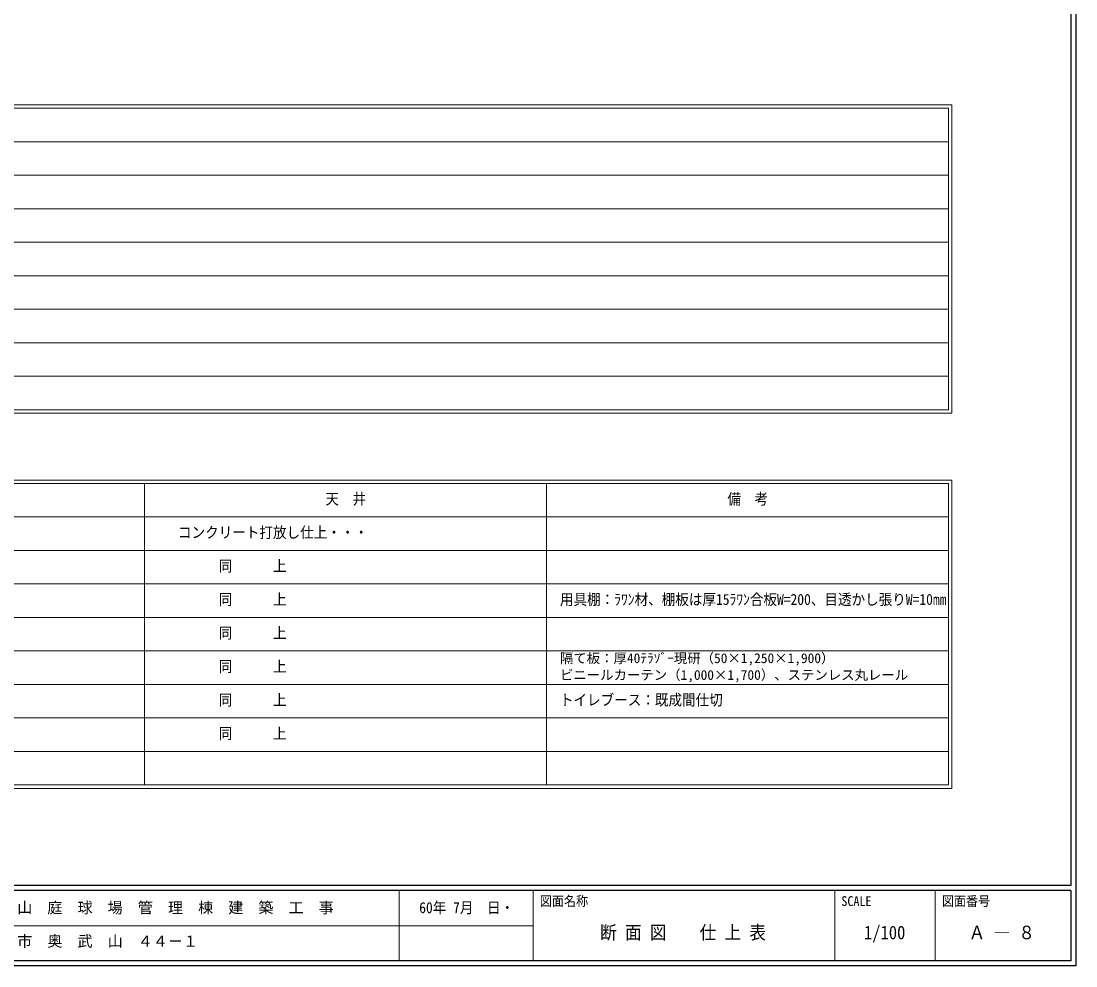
# Model space of a CAD drawing. Units: millimetres on the paper, enlarged 100 times. Extents: x -39050 to 40550, y -37681 to 28200.
# Drawn here: x 9067 to 40550, y -28200 to 0 of the extents above; entities that cross this region are included whole.
import ezdxf
from ezdxf.enums import TextEntityAlignment as Align

# ---------------------------------------------------------------- set-up
doc = ezdxf.new("R2010")
doc.units = ezdxf.units.MM
doc.header["$LTSCALE"] = 100
doc.layers.add('8-6_文字', color=2, linetype='Continuous')
for name, color, linetype, lineweight in [('8-F_その他', 3, 'Continuous', 18), ('F-6_F-6ﾚｲﾔ', 3, 'Continuous', 18), ('F-8_F-8ﾚｲﾔ', 5, 'Continuous', 25)]:
    doc.layers.add(name, color=color, linetype=linetype, lineweight=lineweight)
doc.styles.add('ＭＳ ゴシック', font='')
doc.styles.get('ＭＳ ゴシック').set_extended_font_data('MS Gothic')

msp = doc.modelspace()

# ---------------------------------------------------------------- linework, layer by layer
at = {"layer": '8-F_その他'}
for p, q in [((36850, -2500), (-35350, -2500)), ((36850, -2500), (36850, -11700)), ((36750, -2600), (-35250, -2600)), ((36750, -2600), (36750, -11600)), ((36750, -3600), (-29250, -3600)), ((36750, -11600), (-35250, -11600)), ((36850, -11700), (-35350, -11700)), ((36850, -13700), (-35350, -13700)), ((36750, -13800), (-35250, -13800)), ((12750, -13800), (12750, -22800)), ((24750, -13800), (24750, -22800)), ((36750, -13800), (36750, -22800)), ((36850, -13700), (36850, -22900)), ((36750, -14800), (-29250, -14800)), ((36850, -22900), (-35350, -22900)), ((36750, -22800), (-35250, -22800))]:
    msp.add_line(p, q, dxfattribs=at)
at = {"layer": '8-F_その他', "color": 7, "lineweight": 9}
for p, q in [((36750, -4600), (-29250, -4600)), ((36750, -5600), (-29250, -5600)), ((36750, -6600), (-29250, -6600)), ((36750, -7600), (-29250, -7600)), ((36750, -8600), (-29250, -8600)), ((36750, -9600), (-29250, -9600)), ((36750, -10600), (-29250, -10600)), ((36750, -15800), (-29250, -15800)), ((36750, -16800), (-29250, -16800)), ((36750, -17800), (-29250, -17800)), ((36750, -18800), (-29250, -18800)), ((36750, -19800), (-29250, -19800)), ((36750, -20800), (-29250, -20800)), ((36750, -21800), (-29250, -21800))]:
    msp.add_line(p, q, dxfattribs=at)
at = {"layer": 'F-8_F-8ﾚｲﾔ'}
for p, q in [((40400, 28050), (40400, -25800)), ((40550, 28200), (40550, -28200)), ((40400, -25800), (-38900, -25800)), ((40400, -25950), (-38900, -25950)), ((40400, -25950), (40400, -28050)), ((40550, -28200), (-39050, -28200)), ((40400, -28050), (-38900, -28050))]:
    msp.add_line(p, q, dxfattribs=at)
at = {"layer": 'F-8_F-8ﾚｲﾔ', "color": 7, "lineweight": 9}
for p, q in [((20350, -25950), (20350, -28050)), ((24350, -25950), (24350, -28050)), ((33350, -25950), (33350, -28050)), ((36350, -25950), (36350, -28050)), ((24350, -27000), (3550, -27000))]:
    msp.add_line(p, q, dxfattribs=at)

# ---------------------------------------------------------------- texts
at = {"layer": '8-6_文字', "style": 'ＭＳ ゴシック', "width": 0.9}
for s, p in [('天\u3000井', (18150, -14525)), ('備\u3000考', (30150, -14525)), ('コンクリート打放し仕上・・・', (13750, -15525)), ('\u3000\u3000\u3000同\u3000\u3000\u3000上', (13750, -16525)), ('\u3000\u3000\u3000同\u3000\u3000\u3000上', (13750, -17525)), ('用具棚：ﾗﾜﾝ材、棚板は厚15ﾗﾜﾝ合板W=200、目透かし張りW=10㎜', (25150, -17525)), ('\u3000\u3000\u3000同\u3000\u3000\u3000上', (13750, -18525)), ('\u3000\u3000\u3000同\u3000\u3000\u3000上', (13750, -19525)), ('\u3000\u3000\u3000同\u3000\u3000\u3000上', (13750, -20525)), ('トイレブース：既成間仕切', (25150, -20525)), ('\u3000\u3000\u3000同\u3000\u3000\u3000上', (13750, -21525))]:
    msp.add_text(s, height=329.9, dxfattribs=at).set_placement(p, align=Align.BOTTOM_LEFT)
at = {"layer": '8-6_文字', "color": 3, "style": 'ＭＳ ゴシック'}
for s, p in [('隔て板：厚40ﾃﾗｿﾞｰ現研（50×1,250×1,900）', (25150, -19250)), ('ビニールカーテン（1,000×1,700）、ステンレス丸レール', (25150, -19750))]:
    msp.add_text(s, height=293.3, dxfattribs=at).set_placement(p, align=Align.BOTTOM_LEFT)
at = {"layer": 'F-6_F-6ﾚｲﾔ', "style": 'ＭＳ ゴシック', "width": 0.9}
for s, p in [('図面名称', (24550, -26500)), ('SCALE', (33550, -26500)), ('図面番号', (36550, -26500))]:
    msp.add_text(s, height=293.3, dxfattribs=at).set_placement(p, align=Align.BOTTOM_LEFT)
at = {"layer": 'F-6_F-6ﾚｲﾔ', "color": 2, "style": 'ＭＳ ゴシック'}
for s, p in [('奥\u3000武\u3000山\u3000庭\u3000球\u3000場\u3000管\u3000理\u3000棟\u3000建\u3000築\u3000工\u3000事', (7150, -26725)), ('那\u3000覇\u3000市\u3000奥\u3000武\u3000山\u3000４４－１', (7150, -27725))]:
    msp.add_text(s, height=329.9, dxfattribs=at).set_placement(p, align=Align.BOTTOM_LEFT)
at = {"layer": 'F-6_F-6ﾚｲﾔ', "color": 2, "style": 'ＭＳ ゴシック', "width": 0.9}
for s, height, p in [('60年 7月  日・', 329.9, (20950, -26725)), ('断 面 図\u3000\u3000仕 上 表', 403.2, (26350, -27525)), ('1/100', 403.2, (34225, -27525)), ('Ａ ― ８', 403.2, (37350, -27525))]:
    msp.add_text(s, height=height, dxfattribs=at).set_placement(p, align=Align.BOTTOM_LEFT)

doc.saveas('drawing.dxf')
